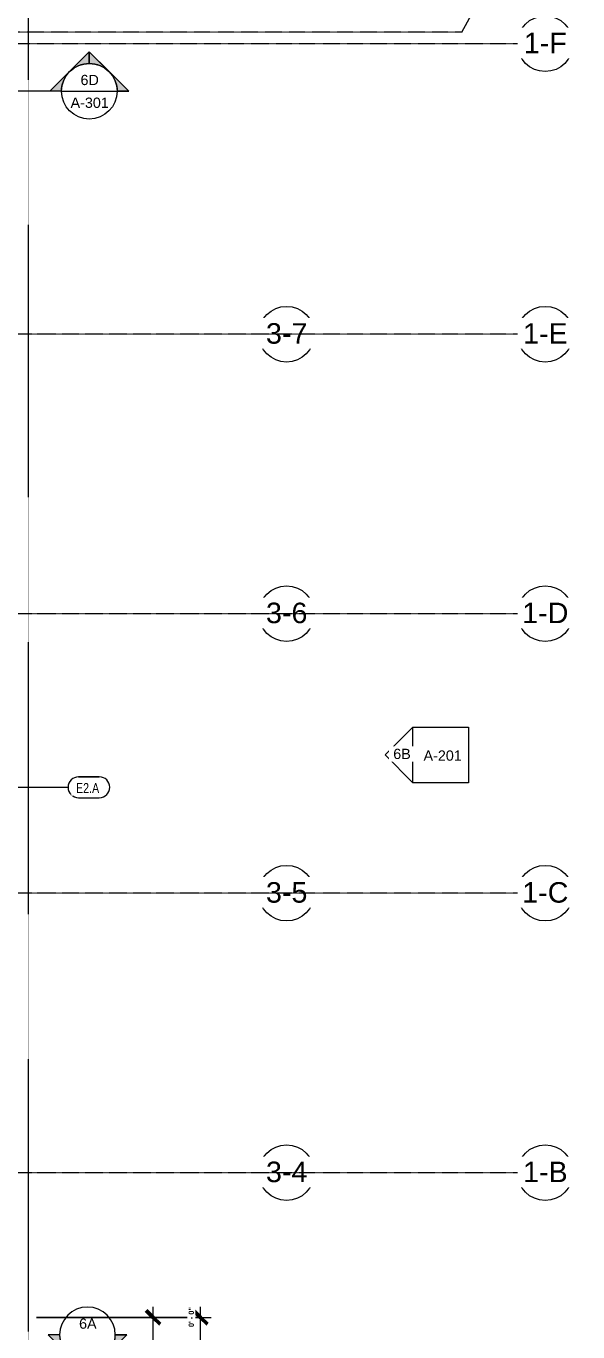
# Model space of a CAD drawing. Header units: inches. Extents: x 23906 to 26777, y -23220 to -20467.
# Drawn here: x 26286 to 26762, y -22246 to -21119 of the extents above; entities that cross this region are included whole.
import ezdxf

# ---------------------------------------------------------------- set-up
doc = ezdxf.new("R2010")
doc.units = ezdxf.units.IN
doc.header["$MEASUREMENT"] = 0
doc.linetypes.add('Grid Line 1_2_', pattern=[0.875, 0.5, -0.125, 0.125, -0.125])
doc.linetypes.add('Hidden', pattern=[0.28125, 0.1875, -0.09375])
for name, color, linetype, lineweight in [('A-ANNO-DIMS', 211, 'Continuous', 9), ('A-ANNO-DIMS-96', 211, 'Continuous', 9), ('A-PROP-SBCK', 71, 'Hidden', 20), ('A-WALL-IDEN', 211, 'Continuous', 9), ('G-ANNO-SYMB', 111, 'Continuous', 9), ('S-GRID', 1, 'Continuous', 9), ('S-GRID-IDEN', 1, 'Continuous', 9)]:
    doc.layers.add(name, color=color, linetype=linetype, lineweight=lineweight)
doc.styles.add('Arial', font='arial.ttf', dxfattribs={"height": 17.703593})
doc.styles.add('Arial_1', font='arial.ttf', dxfattribs={"height": 8.851796})
doc.styles.add('Arial_B_1', font='arialbd.ttf', dxfattribs={"height": 4.566403})
doc.styles.add('Century Gothic_1', font='GOTHIC.TTF', dxfattribs={"width": 0.8, "height": 8.622671})
doc.dimstyles.new('OD_Dimension_2_2', dxfattribs={"dimscale": 12, "dimtxt": 4.5, "dimasz": 1, "dimexe": 0.75, "dimexo": 0.5, "dimgap": 0.375, "dimtad": 1, "dimdec": 4, "dimrnd": 0.0625, "dimzin": 1, "dimdsep": 46, "dimlunit": 4, "dimtxsty": 'Arial_B_1', "dimblk1": 'OBLIQUE', "dimblk2": 'OBLIQUE', "dimsah": 1, "dimcen": 0.09, "dimdle": 0.75, "dimazin": 0, "dimtfac": 1, "dimtdec": 4, "dimtix": 1, "dimtmove": 0, "dimatfit": 3, "dimfxl": 1, "dimtvp": 1, "dimtfill": 1, "dimfrac": 2, "dimtolj": 1, "dimtzin": 0, "dimlwd": 13, "dimlwe": 13, "dimarcsym": 2})

# ---------------------------------------------------------------- blocks, each defined once
blk = doc.blocks.new('Grid - Grid Head - Circle-14747-Enlarged First Floor Plan _East_')
at = {"layer": 'S-GRID-IDEN'}
blk.add_circle((0, 0), 0.25, dxfattribs=at)
blk = doc.blocks.new('Section - Section Head - Filled-1526-Enlarged First Floor Plan _East_')
at = {"layer": 'G-ANNO-SYMB'}
h = blk.add_hatch(color=256, dxfattribs=at)
edge = h.paths.add_edge_path(flags=0)
edge.add_line((-0.427, 0.177), (-0.25, 0.354))
edge.add_line((-0.25, 0.354), (-0.25, 0.25))
edge.add_arc((-0.25, 0), 0.25, 90, 135)
h = blk.add_hatch(color=256, dxfattribs=at)
edge = h.paths.add_edge_path(flags=0)
edge.add_arc((-0.25, 0), 0.25, 45, 90)
edge.add_line((-0.25, 0.25), (-0.25, 0.354))
edge.add_line((-0.25, 0.354), (-0.073, 0.177))
h = blk.add_hatch(color=256, dxfattribs=at)
edge = h.paths.add_edge_path(flags=0)
edge.add_arc((-0.25, 0), 0.25, 137.9216, 180)
edge.add_line((-0.5, 0), (-0.604, 0))
edge.add_line((-0.604, 0), (-0.436, 0.168))
h = blk.add_hatch(color=256, dxfattribs=at)
edge = h.paths.add_edge_path(flags=0)
edge.add_line((-0.064, 0.168), (0.104, 0))
edge.add_line((0.104, 0), (0, 0))
edge.add_arc((-0.25, 0), 0.25, 0, 42.0784)
for p, q in [((-0.25, 0.354), (-0.604, 0)), ((-0.25, 0.354), (-0.427, 0.177)), ((-0.25, 0.354), (0.104, 0)), ((-0.25, 0.25), (-0.25, 0.354)), ((-0.073, 0.177), (-0.25, 0.354)), ((-0.25, 0.354), (-0.25, 0.25)), ((-0.436, 0.168), (-0.604, 0)), ((0.104, 0), (-0.064, 0.168)), ((-0.604, 0), (-0.5, 0)), ((0, 0), (0.104, 0)), ((-0.5, 0), (-0.604, 0)), ((0, 0), (0.104, 0))]:
    blk.add_line(p, q, dxfattribs=at)
for start, end in [(360, 180), (90, 135), (45, 90), (137.9216, 180), (0, 42.0784), (180, 360)]:
    blk.add_arc((-0.25, 0), 0.25, start, end, dxfattribs=at)
blk = doc.blocks.new('Elevation - Detail Number-93309-Enlarged First Floor Plan _East_')
at = {"layer": 'G-ANNO-SYMB'}
for p, q in [((-0.25, -0.25), (-0.25, 0.25)), ((-0.25, 0.25), (0.25, 0.25)), ((0.25, 0.25), (0.25, -0.25)), ((0.25, -0.25), (-0.25, -0.25))]:
    blk.add_line(p, q, dxfattribs=at)
blk = doc.blocks.new('Elevation - Detail Number-93036-Enlarged First Floor Plan _East_')
at = {"layer": 'G-ANNO-SYMB'}
for p, q in [((0, 0.25), (-0.25, 0)), ((0.25, 0), (0, 0.25)), ((-0.25, 0), (0.25, 0))]:
    blk.add_line(p, q, dxfattribs=at)
blk = doc.blocks.new('Wall Tag - 1_4_-1369832-Enlarged First Floor Plan _East_')
at = {"layer": 'A-WALL-IDEN', "color": 153}
for p, q in [((-0.082, 0.097), (0.105, 0.097)), ((0.105, 0.097), (-0.082, 0.097)), ((-0.082, -0.091), (0.105, -0.091)), ((-0.082, -0.091), (0.105, -0.091))]:
    blk.add_line(p, q, dxfattribs=at)
for centre, start, end in [((-0.082, 0.003), 90, 270), ((-0.082, 0.003), 90, 270), ((0.105, 0.003), 270, 90), ((0.105, 0.003), 270, 90)]:
    blk.add_arc(centre, 0.0937, start, end, dxfattribs=at)
blk = doc.blocks.new('DIMBLOCK188-Enlarged First Floor Plan _East_')
at = {"layer": 'A-ANNO-DIMS-96', "lineweight": 13}
for p, q in [((26395.2, -22372.3), (26395.2, -22224.7)), ((26294.7, -22233.7), (26404.2, -22233.7)), ((26395.2, -22233.7), (26294.7, -22233.7)), ((26294.7, -22372.3), (26404.2, -22372.3)), ((26395.2, -22372.3), (26294.7, -22372.3))]:
    blk.add_line(p, q, dxfattribs=at)
at = {"layer": 'A-ANNO-DIMS-96', "lineweight": 50}
for p, q in [((26395.2, -22233.7), (26389.2, -22227.7)), ((26395.2, -22233.7), (26401.2, -22239.7)), ((26395.2, -22372.3), (26389.2, -22366.3)), ((26395.2, -22372.3), (26401.2, -22378.3))]:
    blk.add_line(p, q, dxfattribs=at)
at = {"layer": 'A-ANNO-DIMS-96', "color": 0, "lineweight": 13, "insert": (26384.9, -22318.2), "char_height": 4.566, "width": 36.6, "attachment_point": 1, "rotation": 90, "line_spacing_factor": 0.938532, "style": 'Arial_B_1', "bg_fill": 3, "box_fill_scale": 1.25, "bg_fill_color": 0, "bg_fill_transparency": 0}
blk.add_mtext('11\' - 6 5/8"', dxfattribs=at)
blk = doc.blocks.new('_Oblique')
at = {"color": 0, "linetype": 'ByBlock', "lineweight": -2}
blk.add_line((-0.5, -0.5), (0.5, 0.5), dxfattribs=at)
blk = doc.blocks.new('DIMBLOCK285-Enlarged First Floor Plan _East_')
at = {"layer": 'A-ANNO-DIMS-96', "lineweight": 13}
for p, q in [((26294.7, -22233.7), (26445.2, -22233.7)), ((26436.2, -22233.7), (26294.7, -22233.7)), ((26436.2, -22372.3), (26436.2, -22233.7)), ((26433.8, -22372.3), (26445.2, -22372.3)), ((26436.2, -22372.3), (26433.8, -22372.3))]:
    blk.add_line(p, q, dxfattribs=at)
at = {"layer": 'A-ANNO-DIMS-96', "lineweight": 50}
for p, q in [((26436.2, -22233.7), (26430.2, -22227.7)), ((26436.2, -22233.7), (26442.2, -22239.7)), ((26436.2, -22372.3), (26430.2, -22366.3)), ((26436.2, -22372.3), (26442.2, -22378.3))]:
    blk.add_line(p, q, dxfattribs=at)
at = {"layer": 'A-ANNO-DIMS-96', "color": 0, "lineweight": 13, "insert": (26425.9, -22318.2), "char_height": 4.566, "width": 36.6, "attachment_point": 1, "rotation": 90, "line_spacing_factor": 0.938532, "style": 'Arial_B_1', "bg_fill": 3, "box_fill_scale": 1.25, "bg_fill_color": 0, "bg_fill_transparency": 0}
blk.add_mtext('11\' - 6 5/8"', dxfattribs=at)
blk = doc.blocks.new('DIMBLOCK286-Enlarged First Floor Plan _East_')
at = {"layer": 'A-ANNO-DIMS-96', "lineweight": 13}
for p, q in [((26436.2, -22233.7), (26436.2, -22224.7)), ((26294.7, -22233.7), (26445.2, -22233.7)), ((26436.2, -22233.7), (26294.7, -22233.7)), ((26294.7, -22233.7), (26445.2, -22233.7)), ((26436.2, -22233.7), (26294.7, -22233.7))]:
    blk.add_line(p, q, dxfattribs=at)
at = {"layer": 'A-ANNO-DIMS-96', "lineweight": 50}
for q in [(26430.2, -22227.7), (26430.2, -22227.7), (26442.2, -22239.7), (26442.2, -22239.7)]:
    blk.add_line((26436.2, -22233.7), q, dxfattribs=at)
at = {"layer": 'A-ANNO-DIMS-96', "color": 0, "lineweight": 13, "insert": (26425.9, -22242.1), "char_height": 4.57, "width": 20.143, "attachment_point": 1, "rotation": 90, "line_spacing_factor": 0.938532, "style": 'Arial_B_1', "bg_fill": 3, "box_fill_scale": 1.25, "bg_fill_color": 0, "bg_fill_transparency": 0}
blk.add_mtext('0\' - 0"', dxfattribs=at)

msp = doc.modelspace()

# ---------------------------------------------------------------- linework, layer by layer
at = {"layer": 'A-PROP-SBCK', "color": 43, "lineweight": 13}
msp.add_line((26287.51523, -20555.07392), (26287.51523, -23033.94592), dxfattribs=at)
at = {"layer": 'A-WALL-IDEN', "color": 153}
msp.add_line((26277.26523, -21776.13586), (26321.8699, -21776.13586), dxfattribs=at)
at = {"layer": 'G-ANNO-SYMB'}
for q in [(23917.11247, -21175.34566), (26364.22594, -21175.34566)]:
    msp.add_line((26316.22594, -21175.34566), q, dxfattribs=at)
at = {"layer": 'S-GRID'}
msp.add_line((26661.53565, -21124.30281), (26686.40241, -21078.526), dxfattribs=at)
at = {"layer": 'S-GRID', "linetype": 'Grid Line 1_2_'}
msp.add_line((26661.53565, -21124.30281), (24012.51838, -21124.30281), dxfattribs=at)

# ---------------------------------------------------------------- block references
at = {"layer": 'A-WALL-IDEN', "color": 153, "xscale": 95.99999999999994, "yscale": 95.99999999999994, "zscale": 95.99999999999994}
msp.add_blockref('Wall Tag - 1_4_-1369832-Enlarged First Floor Plan _East_', (26338.76523, -21776.42956), dxfattribs=at)
at = {"layer": 'G-ANNO-SYMB', "extrusion": (0, 0, -1), "xscale": 95.99999999999994, "yscale": 95.99999999999994, "zscale": 95.99999999999994}
msp.add_blockref('Section - Section Head - Filled-1526-Enlarged First Floor Plan _East_', (-26316.22594, -21175.34566), dxfattribs=at)
at = {"layer": 'G-ANNO-SYMB', "xscale": 95.99999999999994, "yscale": 95.99999999999994, "zscale": 95.99999999999994}
msp.add_blockref('Elevation - Detail Number-93309-Enlarged First Floor Plan _East_', (26643.45732, -21748.17163), dxfattribs=at)
at = {"layer": 'G-ANNO-SYMB', "xscale": 95.99999999999994, "yscale": 95.99999999999994, "zscale": 95.99999999999994, "rotation": 180}
msp.add_blockref('Section - Section Head - Filled-1526-Enlarged First Floor Plan _East_', (26314.63338, -22248.83309), dxfattribs=at)
at = {"layer": 'S-GRID-IDEN', "xscale": 95.99999999999994, "yscale": 95.99999999999994, "zscale": 95.99999999999994}
for p, rotation in [((26733.53565, -21134.30281), 89.99999999999984), ((26510.39177, -21385.05281), 89.9999999999998), ((26733.53565, -21385.05281), 89.99999999999982), ((26510.39177, -21626.30281), 89.9999999999998), ((26733.53565, -21626.30281), 89.99999999999982), ((26510.39177, -21867.55281), 89.9999999999998), ((26733.53565, -21867.55281), 89.99999999999982), ((26510.39177, -22108.80281), 89.9999999999998), ((26733.53565, -22108.80281), 89.99999999999982)]:
    msp.add_blockref('Grid - Grid Head - Circle-14747-Enlarged First Floor Plan _East_', p, dxfattribs=dict(at, rotation=rotation))

# ---------------------------------------------------------------- texts
at = {"layer": 'G-ANNO-SYMB', "char_height": 8.851796, "attachment_point": 2, "line_spacing_factor": 0.938532, "style": 'Arial_1'}
for s, insert, width in [('6D', (26340.53331, -21161.17654), 18.792), ('A-301', (26340.53331, -21180.81278), 39.312), ('6A', (26338.94075, -22234.66396), 18.036)]:
    msp.add_mtext(s, dxfattribs=dict(at, insert=insert, width=width))

# ---------------------------------------------------------------- next in the draw order: texts
at = {"layer": 'A-WALL-IDEN', "insert": (26338.73636, -21772.49523), "char_height": 8.622671, "width": 23.76, "attachment_point": 2, "line_spacing_factor": 0.984117, "style": 'Century Gothic_1', "bg_fill": 3, "box_fill_scale": 1.25, "bg_fill_color": 0, "bg_fill_transparency": 0}
msp.add_mtext('E2.A', dxfattribs=at)
at = {"layer": 'G-ANNO-SYMB', "insert": (26645.05489, -21744.3582), "char_height": 8.851796, "width": 39.312, "attachment_point": 2, "line_spacing_factor": 0.938532, "style": 'Arial_1', "bg_fill": 3, "box_fill_scale": 1.25, "bg_fill_color": 0, "bg_fill_transparency": 0}
msp.add_mtext('A-201', dxfattribs=at)
at = {"layer": 'S-GRID-IDEN', "char_height": 17.703593, "attachment_point": 2, "line_spacing_factor": 0.938532, "style": 'Arial', "bg_fill": 3, "box_fill_scale": 1.25, "bg_fill_color": 0, "bg_fill_transparency": 0}
for s, insert, width in [('1-F', (26733.63314, -21124.77306), 44.064), ('3-7', (26510.48926, -21375.52306), 42.552), ('1-E', (26733.63314, -21375.52306), 45.792), ('3-6', (26510.48926, -21616.77306), 42.552), ('1-D', (26733.63314, -21616.77306), 47.304), ('3-5', (26510.48926, -21858.02306), 42.552), ('1-C', (26733.63314, -21858.02306), 47.304), ('3-4', (26510.48926, -22099.27306), 42.552), ('1-B', (26733.63314, -22099.27306), 45.792)]:
    msp.add_mtext(s, dxfattribs=dict(at, insert=insert, width=width))

# ---------------------------------------------------------------- next in the draw order: dimensions: what is measured, and where the dimension line sits
at = {"layer": 'A-ANNO-DIMS', "lineweight": 13}
dim = msp.add_linear_dim(base=(26395.21241, -22233.67781), p1=(26288.67763, -22372.30281), p2=(26288.67763, -22233.67781), angle=90, dimstyle='OD_Dimension_2_2', override={"dimpost": '<>', "dimfxl": 138.625}, dxfattribs=at)
dim.commit()
dim.dimension.update_dxf_attribs({"geometry": 'DIMBLOCK188-Enlarged First Floor Plan _East_', "text_midpoint": (26388.34977, -22302.99031)})

# ---------------------------------------------------------------- next in the draw order: linework, layer by layer
at = {"layer": 'S-GRID', "linetype": 'Grid Line 1_2_'}
for p, q in [((26709.53565, -21134.30281), (24012.51838, -21134.30281)), ((26486.39177, -21385.05281), (24012.51838, -21385.05281)), ((26709.53565, -21385.05281), (24159.73736, -21385.05281)), ((26486.39177, -21626.30281), (24012.51838, -21626.30281)), ((26709.53565, -21626.30281), (24159.73736, -21626.30281)), ((26486.39177, -21867.55281), (24012.51838, -21867.55281)), ((26709.53565, -21867.55281), (24159.73736, -21867.55281)), ((26486.39177, -22108.80281), (24012.51838, -22108.80281)), ((26709.53565, -22108.80281), (24159.73736, -22108.80281))]:
    msp.add_line(p, q, dxfattribs=at)

# ---------------------------------------------------------------- next in the draw order: block references
at = {"layer": 'G-ANNO-SYMB', "xscale": 95.99999999999994, "yscale": 95.99999999999994, "zscale": 95.99999999999994, "rotation": 90}
msp.add_blockref('Elevation - Detail Number-93036-Enlarged First Floor Plan _East_', (26619.45732, -21748.17163), dxfattribs=at)

# ---------------------------------------------------------------- next in the draw order: dimensions: what is measured, and where the dimension line sits
at = {"layer": 'A-ANNO-DIMS', "lineweight": 13}
dim = msp.add_linear_dim(base=(26436.24473, -22233.67781), p1=(26427.75945, -22372.30281), p2=(26288.67763, -22233.67781), angle=90, dimstyle='OD_Dimension_2_2', override={"dimpost": '<>', "dimfxl": 196.368645}, dxfattribs=at)
dim.commit()
dim.dimension.update_dxf_attribs({"geometry": 'DIMBLOCK285-Enlarged First Floor Plan _East_', "text_midpoint": (26429.3821, -22302.99031)})

# ---------------------------------------------------------------- next in the draw order: texts
at = {"layer": 'G-ANNO-SYMB', "insert": (26610.00158, -21742.88646), "char_height": 8.851796, "width": 18.036, "attachment_point": 2, "line_spacing_factor": 0.938532, "style": 'Arial_1', "bg_fill": 3, "box_fill_scale": 1.25, "bg_fill_color": 0, "bg_fill_transparency": 0}
msp.add_mtext('6B', dxfattribs=at)

# ---------------------------------------------------------------- next in the draw order: dimensions: what is measured, and where the dimension line sits
at = {"layer": 'A-ANNO-DIMS', "lineweight": 13}
dim = msp.add_linear_dim(base=(26288.6776269262, -22233.6778103973), p1=(26288.6776269262, -22233.6778103973), p2=(26288.6776269262, -22233.6778103973), dimstyle='OD_Dimension_2_2', override={"dimpost": '<>', "dimfxl": 0}, dxfattribs=at)
dim.commit()
dim.dimension.update_dxf_attribs({"geometry": 'DIMBLOCK286-Enlarged First Floor Plan _East_', "text_midpoint": (26288.6776269262, -22226.8463284076)})

doc.saveas('drawing.dxf')
